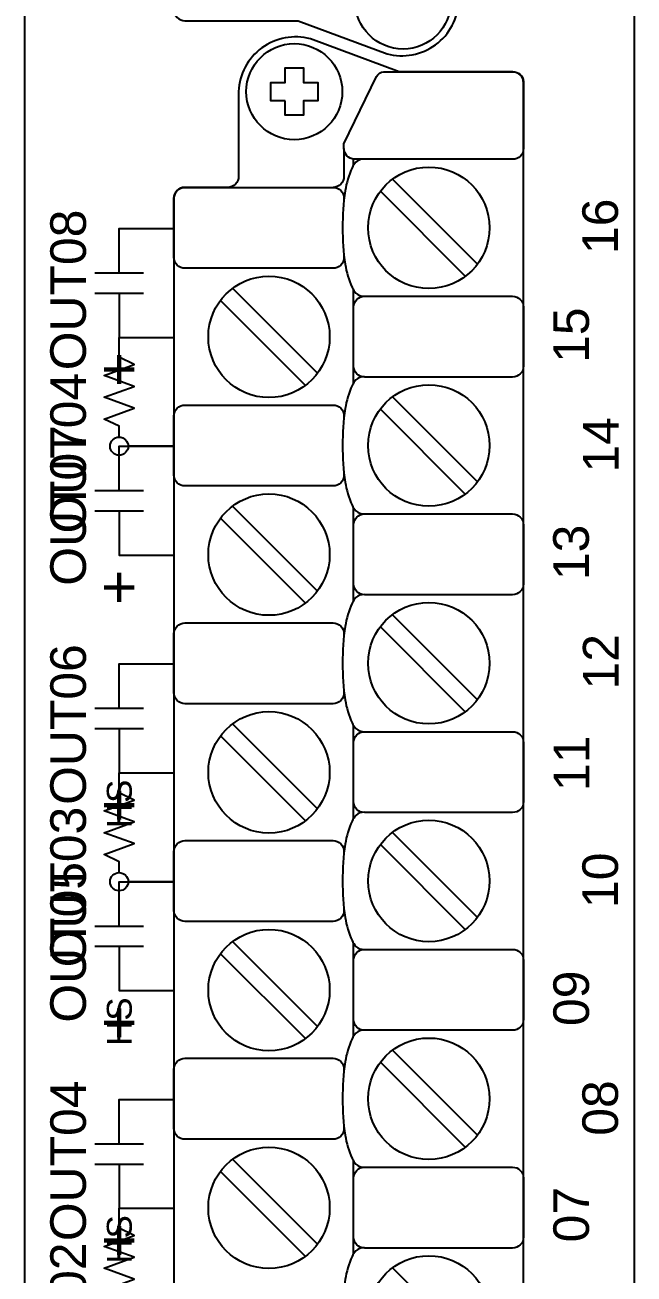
# Model space of a CAD drawing. Extents: x 1 to 47.7, y 0.3 to 34.2.
# Drawn here: x 35.914 to 37.594, y 5.817 to 9.259 of the extents above; entities that cross this region are included whole.
import ezdxf

# ---------------------------------------------------------------- set-up
doc = ezdxf.new("R2010")
doc.units = 0
doc.header["$MEASUREMENT"] = 0
for name, color, linetype in [('5_1__0__EMPTY', 7, 'CONTINUOUS'), ('5_2__2___8__OPTOISO_IND_LS', 7, 'CONTINUOUS'), ('5_3__7___8__OPTOISO_IND_LS', 7, 'CONTINUOUS'), ('5_4__4___24__OPTOISO_LS_IN', 7, 'CONTINUOUS'), ('5_5__D___24__OPTOISO_LS_IN', 7, 'CONTINUOUS'), ('5_6__8___8__OPTOISO_IND_LS', 7, 'CONTINUOUS'), ('6_0______DWG_', 7, 'CONTINUOUS')]:
    doc.layers.add(name, color=color, linetype=linetype)
doc.styles.add('ARIAL', font='arial.ttf')

msp = doc.modelspace()

# ---------------------------------------------------------------- linework, layer by layer
at = {"layer": '5_1__0__EMPTY'}
for points in [[(36.3247, 14.2815), (36.3247, 9.3004, 0.414215), (36.3547, 9.2704), (36.6675, 9.2705), (36.9123, 9.1796, 0.47859), (37.1108, 9.3246), (37.1108, 9.558, -0.414214), (37.1408, 9.588), (37.2588, 9.588, 0.414213), (37.2888, 9.618), (37.2889, 14.5998, 0.414214), (37.2589, 14.6298), (36.9459, 14.6298), (36.7011, 14.7207, 0.480048), (36.5029, 14.5757), (36.5029, 14.3415, -0.414214), (36.4729, 14.3115), (36.3547, 14.3115, 0.414212), (36.3247, 14.2815), (36.3247, 14.2815)], [(36.3247, 8.7815), (36.3247, 3.8004, 0.414215), (36.3547, 3.7704), (36.6675, 3.7705), (36.9123, 3.6796, 0.47859), (37.1108, 3.8246), (37.1108, 4.058, -0.414214), (37.1408, 4.088), (37.2588, 4.088, 0.414213), (37.2888, 4.118), (37.2889, 9.0998, 0.414214), (37.2589, 9.1298), (36.9459, 9.1298), (36.7011, 9.2207, 0.480048), (36.5029, 9.0757), (36.5029, 8.8415, -0.414214), (36.4729, 8.8115), (36.3547, 8.8115, 0.414212), (36.3247, 8.7815), (36.3247, 8.7815)]]:
    msp.add_lwpolyline(points, format="xyb", dxfattribs=at)
msp.add_lwpolyline([(36.6318, 9.0503), (36.5915, 9.0503), (36.5915, 9.1002), (36.6318, 9.1002), (36.6318, 9.1404), (36.6817, 9.1404), (36.6817, 9.1002), (36.7217, 9.1002), (36.7217, 9.0503), (36.6817, 9.0503), (36.6817, 9.0101), (36.6318, 9.0101)], close=True, dxfattribs=at)
for centre in [(36.9567, 9.325), (36.6566, 9.0752)]:
    msp.add_circle(centre, 0.1324, dxfattribs=at)
at = {"layer": '5_2__2___8__OPTOISO_IND_LS'}
for points in [[(37.2588, 9.588, 0.414213), (37.2888, 9.618), (37.2889, 14.5998, 0.414214), (37.2589, 14.6298), (36.9459, 14.6298), (36.7011, 14.7207, 0.480048), (36.5029, 14.5757), (36.5029, 14.3415, -0.414214), (36.4729, 14.3115), (36.3547, 14.3115, 0.414212), (36.3247, 14.2815), (36.3247, 14.2815), (36.3247, 9.3004, 0.414215), (36.3547, 9.2704), (36.6675, 9.2705), (36.9123, 9.1796, 0.47859), (37.1108, 9.3246), (37.1108, 9.558, -0.414214), (37.1408, 9.588)], [(37.2588, 4.088, 0.414213), (37.2888, 4.118), (37.2889, 9.0998, 0.414214), (37.2589, 9.1298), (36.9459, 9.1298), (36.7011, 9.2207, 0.480048), (36.5029, 9.0757), (36.5029, 8.8415, -0.414214), (36.4729, 8.8115), (36.3547, 8.8115, 0.414212), (36.3247, 8.7815), (36.3247, 8.7815), (36.3247, 3.8004, 0.414215), (36.3547, 3.7704), (36.6675, 3.7705), (36.9123, 3.6796, 0.47859), (37.1108, 3.8246), (37.1108, 4.058, -0.414214), (37.1408, 4.088)], [(36.7935, 8.9188), (36.7936, 8.8415, -0.414214), (36.7636, 8.8115)], [(36.8416, 8.8888, 0.127742), (36.8262, 8.881, 0.081668), (36.816, 8.8654, 0.0591), (36.7967, 8.8017, 0.034646), (36.7896, 8.7002, 0.03436), (36.7967, 8.5995, 0.0591), (36.816, 8.5358, 0.081668), (36.8262, 8.5202, 0.191033), (36.8501, 8.5116)], [(36.7934, 8.6265), (36.7934, 8.6186, -0.414214), (36.7634, 8.5886), (36.3547, 8.5886, -0.414214), (36.3247, 8.6186), (36.3247, 8.7815, -0.414214), (36.3547, 8.8115), (36.7634, 8.8115, -0.414214), (36.7934, 8.7815), (36.7934, 8.7747)], [(36.8201, 8.4816, -0.414214), (36.8501, 8.5116), (37.2588, 8.5116, -0.414214), (37.2888, 8.4816), (37.2888, 8.3188, -0.414214), (37.2588, 8.2888), (36.8501, 8.2888, -0.414214), (36.8201, 8.3188)], [(36.8501, 8.2895, 0.191033), (36.8262, 8.281, 0.081668), (36.816, 8.2654, 0.0591), (36.7967, 8.2017, 0.034646), (36.7896, 8.1002, 0.03436), (36.7967, 7.9995, 0.0591), (36.816, 7.9358, 0.081668), (36.8262, 7.9201, 0.191033), (36.8501, 7.9116)], [(36.7934, 8.0265), (36.7934, 8.0186, -0.414214), (36.7634, 7.9886), (36.3547, 7.9886, -0.414214), (36.3247, 8.0186), (36.3247, 8.1815, -0.414214), (36.3547, 8.2115), (36.7634, 8.2115, -0.414214), (36.7934, 8.1815), (36.7934, 8.1747)], [(36.8201, 7.8816, -0.414214), (36.8501, 7.9116), (37.2588, 7.9116, -0.414214), (37.2888, 7.8816), (37.2888, 7.7188, -0.414214), (37.2588, 7.6888), (36.8501, 7.6888, -0.414214), (36.8201, 7.7188)], [(36.8501, 7.6895, 0.191033), (36.8262, 7.681, 0.081668), (36.816, 7.6654, 0.0591), (36.7967, 7.6017, 0.034646), (36.7896, 7.5002, 0.03436), (36.7967, 7.3995, 0.0591), (36.816, 7.3358, 0.081668), (36.8262, 7.3201, 0.191033), (36.8501, 7.3116)], [(36.7934, 7.4265), (36.7934, 7.4186, -0.414214), (36.7634, 7.3886), (36.3547, 7.3886, -0.414214), (36.3247, 7.4186), (36.3247, 7.5815, -0.414214), (36.3547, 7.6115), (36.7634, 7.6115, -0.414214), (36.7934, 7.5815), (36.7934, 7.5747)], [(36.8201, 7.2816, -0.414214), (36.8501, 7.3116), (37.2588, 7.3116, -0.414214), (37.2888, 7.2816), (37.2888, 7.1188, -0.414214), (37.2588, 7.0888), (36.8501, 7.0888, -0.414214), (36.8201, 7.1188)], [(36.8501, 7.0895, 0.191033), (36.8262, 7.081, 0.081668), (36.816, 7.0654, 0.0591), (36.7967, 7.0017, 0.034646), (36.7896, 6.9002, 0.03436), (36.7967, 6.7995, 0.0591), (36.816, 6.7358, 0.081668), (36.8262, 6.7201, 0.191033), (36.8501, 6.7116)], [(36.7934, 6.8265), (36.7934, 6.8186, -0.414214), (36.7634, 6.7886), (36.3547, 6.7886, -0.414214), (36.3247, 6.8186), (36.3247, 6.9815, -0.414214), (36.3547, 7.0115), (36.7634, 7.0115, -0.414214), (36.7934, 6.9815), (36.7934, 6.9747)], [(36.8201, 6.6816, -0.414214), (36.8501, 6.7116), (37.2588, 6.7116, -0.414214), (37.2888, 6.6816), (37.2888, 6.5188, -0.414214), (37.2588, 6.4888), (36.8501, 6.4888, -0.414214), (36.8201, 6.5188)], [(36.8501, 6.4895, 0.191033), (36.8262, 6.481, 0.081668), (36.816, 6.4654, 0.0591), (36.7967, 6.4017, 0.034646), (36.7896, 6.3002, 0.03436), (36.7967, 6.1995, 0.0591), (36.816, 6.1358, 0.081668), (36.8262, 6.1201, 0.191033), (36.8501, 6.1116)], [(36.7934, 6.2265), (36.7934, 6.2186, -0.414214), (36.7634, 6.1886), (36.3547, 6.1886, -0.414214), (36.3247, 6.2186), (36.3247, 6.3815, -0.414214), (36.3547, 6.4115), (36.7634, 6.4115, -0.414214), (36.7934, 6.3815), (36.7934, 6.3746)], [(36.8201, 6.0816, -0.414214), (36.8501, 6.1116), (37.2588, 6.1116, -0.414214), (37.2888, 6.0816), (37.2888, 5.9188, -0.414214), (37.2588, 5.8888), (36.8501, 5.8888, -0.414214), (36.8201, 5.9188)], [(36.8501, 5.8895, 0.191033), (36.8262, 5.881, 0.081668), (36.816, 5.8654, 0.0591), (36.7967, 5.8017, 0.034646), (36.7896, 5.7002, 0.03436), (36.7967, 5.5995, 0.0591), (36.816, 5.5358, 0.081668), (36.8262, 5.5201, 0.191033), (36.8501, 5.5116)]]:
    msp.add_lwpolyline(points, format="xyb", dxfattribs=at)
msp.add_lwpolyline([(36.6318, 9.0503), (36.5915, 9.0503), (36.5915, 9.1002), (36.6318, 9.1002), (36.6318, 9.1404), (36.6817, 9.1404), (36.6817, 9.1002), (36.7217, 9.1002), (36.7217, 9.0503), (36.6817, 9.0503), (36.6817, 9.0101), (36.6318, 9.0101)], close=True, dxfattribs=at)
msp.add_lwpolyline([(37.2888, 9.1032), (37.2889, 8.9188, -0.414214), (37.2589, 8.8888), (36.8218, 8.8888, -0.390527), (36.7935, 8.9188), (36.7935, 8.9311), (36.8832, 9.117, -0.241514), (36.9032, 9.1298), (37.2589, 9.1298, -0.422157)], format="xyb", close=True, dxfattribs=at)
for points in [[(36.8194, 8.8891), (36.8194, 8.872)], [(36.9275, 8.834), (37.1616, 8.5998)], [(36.894, 8.8006), (37.1282, 8.5664)], [(36.1735, 8.576), (36.1735, 8.6982), (36.3247, 8.6982)], [(36.106, 8.576), (36.241, 8.576)], [(36.106, 8.5203), (36.241, 8.5203)], [(36.1735, 8.5203), (36.1735, 8.3982), (36.3247, 8.3982)], [(36.4865, 8.5333), (36.7206, 8.2992)], [(36.8201, 8.273), (36.8201, 8.5282)], [(36.4531, 8.4999), (36.6872, 8.2657)], [(36.9275, 8.234), (37.1616, 7.9998)], [(36.894, 8.2005), (37.1282, 7.9664)], [(36.1735, 7.976), (36.1735, 8.0982), (36.3247, 8.0982)], [(36.106, 7.976), (36.241, 7.976)], [(36.106, 7.9203), (36.241, 7.9203)], [(36.1735, 7.9203), (36.1735, 7.7982), (36.3247, 7.7982)], [(36.4865, 7.9333), (36.7206, 7.6992)], [(36.8201, 7.673), (36.8201, 7.9281)], [(36.4531, 7.8999), (36.6872, 7.6657)], [(36.9275, 7.634), (37.1616, 7.3998)], [(36.894, 7.6005), (37.1282, 7.3664)], [(36.1735, 7.376), (36.1735, 7.4982), (36.3247, 7.4982)], [(36.106, 7.376), (36.241, 7.376)], [(36.4865, 7.3333), (36.7206, 7.0991)], [(36.106, 7.3203), (36.241, 7.3203)], [(36.1735, 7.3203), (36.1735, 7.1982), (36.3247, 7.1982)], [(36.4531, 7.2999), (36.6872, 7.0657)], [(36.8201, 7.073), (36.8201, 7.3281)], [(36.9275, 7.034), (37.1616, 6.7998)], [(36.894, 7.0005), (37.1282, 6.7664)], [(36.1735, 6.776), (36.1735, 6.8982), (36.3247, 6.8982)], [(36.106, 6.776), (36.241, 6.776)], [(36.106, 6.7203), (36.241, 6.7203)], [(36.1735, 6.7203), (36.1735, 6.5982), (36.3247, 6.5982)], [(36.4865, 6.7333), (36.7206, 6.4991)], [(36.8201, 6.473), (36.8201, 6.7281)], [(36.4531, 6.6999), (36.6872, 6.4657)], [(36.9275, 6.434), (37.1616, 6.1998)], [(36.894, 6.4005), (37.1282, 6.1664)], [(36.1735, 6.176), (36.1735, 6.2982), (36.3247, 6.2982)], [(36.106, 6.176), (36.241, 6.176)], [(36.4865, 6.1333), (36.7206, 5.8991)], [(36.8201, 5.873), (36.8201, 6.1281)], [(36.106, 6.1203), (36.241, 6.1203)], [(36.1735, 6.1203), (36.1735, 5.9982), (36.3247, 5.9982)], [(36.4531, 6.0999), (36.6872, 5.8657)], [(36.9275, 5.834), (37.1616, 5.5998)]]:
    msp.add_lwpolyline(points, dxfattribs=at)
for centre, radius in [((36.9567, 9.325), 0.1324), ((36.6566, 9.0752), 0.1324), ((37.0278, 8.7002), 0.1673), ((36.5868, 8.3995), 0.1673), ((37.0278, 8.1002), 0.1673), ((36.5868, 7.7995), 0.1673), ((37.0278, 7.5002), 0.1673), ((36.5868, 7.1995), 0.1673), ((37.0278, 6.9002), 0.1673), ((36.5868, 6.5995), 0.1673), ((37.0278, 6.3002), 0.1673), ((36.5868, 5.9995), 0.1673), ((37.0278, 5.7002), 0.1673)]:
    msp.add_circle(centre, radius, dxfattribs=at)
at = {"layer": '5_3__7___8__OPTOISO_IND_LS'}
for points in [[(37.2588, 9.588, 0.414213), (37.2888, 9.618), (37.2889, 14.5998, 0.414214), (37.2589, 14.6298), (36.9459, 14.6298), (36.7011, 14.7207, 0.480048), (36.5029, 14.5757), (36.5029, 14.3415, -0.414214), (36.4729, 14.3115), (36.3547, 14.3115, 0.414212), (36.3247, 14.2815), (36.3247, 14.2815), (36.3247, 9.3004, 0.414215), (36.3547, 9.2704), (36.6675, 9.2705), (36.9123, 9.1796, 0.47859), (37.1108, 9.3246), (37.1108, 9.558, -0.414214), (37.1408, 9.588)], [(37.2588, 4.088, 0.414213), (37.2888, 4.118), (37.2889, 9.0998, 0.414214), (37.2589, 9.1298), (36.9459, 9.1298), (36.7011, 9.2207, 0.480048), (36.5029, 9.0757), (36.5029, 8.8415, -0.414214), (36.4729, 8.8115), (36.3547, 8.8115, 0.414212), (36.3247, 8.7815), (36.3247, 8.7815), (36.3247, 3.8004, 0.414215), (36.3547, 3.7704), (36.6675, 3.7705), (36.9123, 3.6796, 0.47859), (37.1108, 3.8246), (37.1108, 4.058, -0.414214), (37.1408, 4.088)], [(36.7935, 8.9188), (36.7936, 8.8415, -0.414214), (36.7636, 8.8115)], [(36.8416, 8.8888, 0.127742), (36.8262, 8.881, 0.081668), (36.816, 8.8654, 0.0591), (36.7967, 8.8017, 0.034646), (36.7896, 8.7002, 0.03436), (36.7967, 8.5995, 0.0591), (36.816, 8.5358, 0.081668), (36.8262, 8.5202, 0.191033), (36.8501, 8.5116)], [(36.7934, 8.6265), (36.7934, 8.6186, -0.414214), (36.7634, 8.5886), (36.3547, 8.5886, -0.414214), (36.3247, 8.6186), (36.3247, 8.7815, -0.414214), (36.3547, 8.8115), (36.7634, 8.8115, -0.414214), (36.7934, 8.7815), (36.7934, 8.7747)], [(36.8201, 8.4816, -0.414214), (36.8501, 8.5116), (37.2588, 8.5116, -0.414214), (37.2888, 8.4816), (37.2888, 8.3188, -0.414214), (37.2588, 8.2888), (36.8501, 8.2888, -0.414214), (36.8201, 8.3188)], [(36.8501, 8.2895, 0.191033), (36.8262, 8.281, 0.081668), (36.816, 8.2654, 0.0591), (36.7967, 8.2017, 0.034646), (36.7896, 8.1002, 0.03436), (36.7967, 7.9995, 0.0591), (36.816, 7.9358, 0.081668), (36.8262, 7.9201, 0.191033), (36.8501, 7.9116)], [(36.7934, 8.0265), (36.7934, 8.0186, -0.414214), (36.7634, 7.9886), (36.3547, 7.9886, -0.414214), (36.3247, 8.0186), (36.3247, 8.1815, -0.414214), (36.3547, 8.2115), (36.7634, 8.2115, -0.414214), (36.7934, 8.1815), (36.7934, 8.1747)], [(36.8201, 7.8816, -0.414214), (36.8501, 7.9116), (37.2588, 7.9116, -0.414214), (37.2888, 7.8816), (37.2888, 7.7188, -0.414214), (37.2588, 7.6888), (36.8501, 7.6888, -0.414214), (36.8201, 7.7188)], [(36.8501, 7.6895, 0.191033), (36.8262, 7.681, 0.081668), (36.816, 7.6654, 0.0591), (36.7967, 7.6017, 0.034646), (36.7896, 7.5002, 0.03436), (36.7967, 7.3995, 0.0591), (36.816, 7.3358, 0.081668), (36.8262, 7.3201, 0.191033), (36.8501, 7.3116)], [(36.7934, 7.4265), (36.7934, 7.4186, -0.414214), (36.7634, 7.3886), (36.3547, 7.3886, -0.414214), (36.3247, 7.4186), (36.3247, 7.5815, -0.414214), (36.3547, 7.6115), (36.7634, 7.6115, -0.414214), (36.7934, 7.5815), (36.7934, 7.5747)], [(36.8201, 7.2816, -0.414214), (36.8501, 7.3116), (37.2588, 7.3116, -0.414214), (37.2888, 7.2816), (37.2888, 7.1188, -0.414214), (37.2588, 7.0888), (36.8501, 7.0888, -0.414214), (36.8201, 7.1188)], [(36.8501, 7.0895, 0.191033), (36.8262, 7.081, 0.081668), (36.816, 7.0654, 0.0591), (36.7967, 7.0017, 0.034646), (36.7896, 6.9002, 0.03436), (36.7967, 6.7995, 0.0591), (36.816, 6.7358, 0.081668), (36.8262, 6.7201, 0.191033), (36.8501, 6.7116)], [(36.7934, 6.8265), (36.7934, 6.8186, -0.414214), (36.7634, 6.7886), (36.3547, 6.7886, -0.414214), (36.3247, 6.8186), (36.3247, 6.9815, -0.414214), (36.3547, 7.0115), (36.7634, 7.0115, -0.414214), (36.7934, 6.9815), (36.7934, 6.9747)], [(36.8201, 6.6816, -0.414214), (36.8501, 6.7116), (37.2588, 6.7116, -0.414214), (37.2888, 6.6816), (37.2888, 6.5188, -0.414214), (37.2588, 6.4888), (36.8501, 6.4888, -0.414214), (36.8201, 6.5188)], [(36.8501, 6.4895, 0.191033), (36.8262, 6.481, 0.081668), (36.816, 6.4654, 0.0591), (36.7967, 6.4017, 0.034646), (36.7896, 6.3002, 0.03436), (36.7967, 6.1995, 0.0591), (36.816, 6.1358, 0.081668), (36.8262, 6.1201, 0.191033), (36.8501, 6.1116)], [(36.7934, 6.2265), (36.7934, 6.2186, -0.414214), (36.7634, 6.1886), (36.3547, 6.1886, -0.414214), (36.3247, 6.2186), (36.3247, 6.3815, -0.414214), (36.3547, 6.4115), (36.7634, 6.4115, -0.414214), (36.7934, 6.3815), (36.7934, 6.3746)], [(36.8201, 6.0816, -0.414214), (36.8501, 6.1116), (37.2588, 6.1116, -0.414214), (37.2888, 6.0816), (37.2888, 5.9188, -0.414214), (37.2588, 5.8888), (36.8501, 5.8888, -0.414214), (36.8201, 5.9188)], [(36.8501, 5.8895, 0.191033), (36.8262, 5.881, 0.081668), (36.816, 5.8654, 0.0591), (36.7967, 5.8017, 0.034646), (36.7896, 5.7002, 0.03436), (36.7967, 5.5995, 0.0591), (36.816, 5.5358, 0.081668), (36.8262, 5.5201, 0.191033), (36.8501, 5.5116)]]:
    msp.add_lwpolyline(points, format="xyb", dxfattribs=at)
msp.add_lwpolyline([(36.6318, 9.0503), (36.5915, 9.0503), (36.5915, 9.1002), (36.6318, 9.1002), (36.6318, 9.1404), (36.6817, 9.1404), (36.6817, 9.1002), (36.7217, 9.1002), (36.7217, 9.0503), (36.6817, 9.0503), (36.6817, 9.0101), (36.6318, 9.0101)], close=True, dxfattribs=at)
msp.add_lwpolyline([(37.2888, 9.1032), (37.2889, 8.9188, -0.414214), (37.2589, 8.8888), (36.8218, 8.8888, -0.390527), (36.7935, 8.9188), (36.7935, 8.9311), (36.8832, 9.117, -0.241514), (36.9032, 9.1298), (37.2589, 9.1298, -0.422157)], format="xyb", close=True, dxfattribs=at)
for points in [[(36.8194, 8.8891), (36.8194, 8.872)], [(36.9275, 8.834), (37.1616, 8.5998)], [(36.894, 8.8006), (37.1282, 8.5664)], [(36.1735, 8.576), (36.1735, 8.6982), (36.3247, 8.6982)], [(36.106, 8.576), (36.241, 8.576)], [(36.106, 8.5203), (36.241, 8.5203)], [(36.1735, 8.5203), (36.1735, 8.3982), (36.3247, 8.3982)], [(36.4865, 8.5333), (36.7206, 8.2992)], [(36.8201, 8.273), (36.8201, 8.5282)], [(36.4531, 8.4999), (36.6872, 8.2657)], [(36.9275, 8.234), (37.1616, 7.9998)], [(36.894, 8.2005), (37.1282, 7.9664)], [(36.1735, 7.976), (36.1735, 8.0982), (36.3247, 8.0982)], [(36.106, 7.976), (36.241, 7.976)], [(36.106, 7.9203), (36.241, 7.9203)], [(36.1735, 7.9203), (36.1735, 7.7982), (36.3247, 7.7982)], [(36.4865, 7.9333), (36.7206, 7.6992)], [(36.8201, 7.673), (36.8201, 7.9281)], [(36.4531, 7.8999), (36.6872, 7.6657)], [(36.9275, 7.634), (37.1616, 7.3998)], [(36.894, 7.6005), (37.1282, 7.3664)], [(36.1735, 7.376), (36.1735, 7.4982), (36.3247, 7.4982)], [(36.106, 7.376), (36.241, 7.376)], [(36.4865, 7.3333), (36.7206, 7.0991)], [(36.106, 7.3203), (36.241, 7.3203)], [(36.1735, 7.3203), (36.1735, 7.1982), (36.3247, 7.1982)], [(36.4531, 7.2999), (36.6872, 7.0657)], [(36.8201, 7.073), (36.8201, 7.3281)], [(36.9275, 7.034), (37.1616, 6.7998)], [(36.894, 7.0005), (37.1282, 6.7664)], [(36.1735, 6.776), (36.1735, 6.8982), (36.3247, 6.8982)], [(36.106, 6.776), (36.241, 6.776)], [(36.106, 6.7203), (36.241, 6.7203)], [(36.1735, 6.7203), (36.1735, 6.5982), (36.3247, 6.5982)], [(36.4865, 6.7333), (36.7206, 6.4991)], [(36.8201, 6.473), (36.8201, 6.7281)], [(36.4531, 6.6999), (36.6872, 6.4657)], [(36.9275, 6.434), (37.1616, 6.1998)], [(36.894, 6.4005), (37.1282, 6.1664)], [(36.1735, 6.176), (36.1735, 6.2982), (36.3247, 6.2982)], [(36.106, 6.176), (36.241, 6.176)], [(36.4865, 6.1333), (36.7206, 5.8991)], [(36.8201, 5.873), (36.8201, 6.1281)], [(36.106, 6.1203), (36.241, 6.1203)], [(36.1735, 6.1203), (36.1735, 5.9982), (36.3247, 5.9982)], [(36.4531, 6.0999), (36.6872, 5.8657)], [(36.9275, 5.834), (37.1616, 5.5998)]]:
    msp.add_lwpolyline(points, dxfattribs=at)
for centre, radius in [((36.9567, 9.325), 0.1324), ((36.6566, 9.0752), 0.1324), ((37.0278, 8.7002), 0.1673), ((36.5868, 8.3995), 0.1673), ((37.0278, 8.1002), 0.1673), ((36.5868, 7.7995), 0.1673), ((37.0278, 7.5002), 0.1673), ((36.5868, 7.1995), 0.1673), ((37.0278, 6.9002), 0.1673), ((36.5868, 6.5995), 0.1673), ((37.0278, 6.3002), 0.1673), ((36.5868, 5.9995), 0.1673), ((37.0278, 5.7002), 0.1673)]:
    msp.add_circle(centre, radius, dxfattribs=at)
at = {"layer": '5_4__4___24__OPTOISO_LS_IN'}
for points in [[(37.2588, 9.588, 0.414213), (37.2888, 9.618), (37.2889, 14.5998, 0.414214), (37.2589, 14.6298), (36.9459, 14.6298), (36.7011, 14.7207, 0.480048), (36.5029, 14.5757), (36.5029, 14.3415, -0.414214), (36.4729, 14.3115), (36.3547, 14.3115, 0.414212), (36.3247, 14.2815), (36.3247, 14.2815), (36.3247, 9.3004, 0.414215), (36.3547, 9.2704), (36.6675, 9.2705), (36.9123, 9.1796, 0.47859), (37.1108, 9.3246), (37.1108, 9.558, -0.414214), (37.1408, 9.588)], [(37.2588, 4.088, 0.414213), (37.2888, 4.118), (37.2889, 9.0998, 0.414214), (37.2589, 9.1298), (36.9459, 9.1298), (36.7011, 9.2207, 0.480048), (36.5029, 9.0757), (36.5029, 8.8415, -0.414214), (36.4729, 8.8115), (36.3547, 8.8115, 0.414212), (36.3247, 8.7815), (36.3247, 8.7815), (36.3247, 3.8004, 0.414215), (36.3547, 3.7704), (36.6675, 3.7705), (36.9123, 3.6796, 0.47859), (37.1108, 3.8246), (37.1108, 4.058, -0.414214), (37.1408, 4.088)], [(36.7935, 8.9188), (36.7936, 8.8415, -0.414214), (36.7636, 8.8115)], [(36.8416, 8.8888, 0.127742), (36.8262, 8.881, 0.081668), (36.816, 8.8654, 0.0591), (36.7967, 8.8017, 0.034646), (36.7896, 8.7002, 0.03436), (36.7967, 8.5995, 0.0591), (36.816, 8.5358, 0.081668), (36.8262, 8.5202, 0.191033), (36.8501, 8.5116)], [(36.7934, 8.6265), (36.7934, 8.6186, -0.414214), (36.7634, 8.5886), (36.3547, 8.5886, -0.414214), (36.3247, 8.6186), (36.3247, 8.7815, -0.414214), (36.3547, 8.8115), (36.7634, 8.8115, -0.414214), (36.7934, 8.7815), (36.7934, 8.7747)], [(36.8201, 8.4816, -0.414214), (36.8501, 8.5116), (37.2588, 8.5116, -0.414214), (37.2888, 8.4816), (37.2888, 8.3188, -0.414214), (37.2588, 8.2888), (36.8501, 8.2888, -0.414214), (36.8201, 8.3188)], [(36.8501, 8.2895, 0.191033), (36.8262, 8.281, 0.081668), (36.816, 8.2654, 0.0591), (36.7967, 8.2017, 0.034646), (36.7896, 8.1002, 0.03436), (36.7967, 7.9995, 0.0591), (36.816, 7.9358, 0.081668), (36.8262, 7.9201, 0.191033), (36.8501, 7.9116)], [(36.7934, 8.0265), (36.7934, 8.0186, -0.414214), (36.7634, 7.9886), (36.3547, 7.9886, -0.414214), (36.3247, 8.0186), (36.3247, 8.1815, -0.414214), (36.3547, 8.2115), (36.7634, 8.2115, -0.414214), (36.7934, 8.1815), (36.7934, 8.1747)], [(36.8201, 7.8816, -0.414214), (36.8501, 7.9116), (37.2588, 7.9116, -0.414214), (37.2888, 7.8816), (37.2888, 7.7188, -0.414214), (37.2588, 7.6888), (36.8501, 7.6888, -0.414214), (36.8201, 7.7188)], [(36.8501, 7.6895, 0.191033), (36.8262, 7.681, 0.081668), (36.816, 7.6654, 0.0591), (36.7967, 7.6017, 0.034646), (36.7896, 7.5002, 0.03436), (36.7967, 7.3995, 0.0591), (36.816, 7.3358, 0.081668), (36.8262, 7.3201, 0.191033), (36.8501, 7.3116)], [(36.7934, 7.4265), (36.7934, 7.4186, -0.414214), (36.7634, 7.3886), (36.3547, 7.3886, -0.414214), (36.3247, 7.4186), (36.3247, 7.5815, -0.414214), (36.3547, 7.6115), (36.7634, 7.6115, -0.414214), (36.7934, 7.5815), (36.7934, 7.5747)], [(36.8201, 7.2816, -0.414214), (36.8501, 7.3116), (37.2588, 7.3116, -0.414214), (37.2888, 7.2816), (37.2888, 7.1188, -0.414214), (37.2588, 7.0888), (36.8501, 7.0888, -0.414214), (36.8201, 7.1188)], [(36.8501, 7.0895, 0.191033), (36.8262, 7.081, 0.081668), (36.816, 7.0654, 0.0591), (36.7967, 7.0017, 0.034646), (36.7896, 6.9002, 0.03436), (36.7967, 6.7995, 0.0591), (36.816, 6.7358, 0.081668), (36.8262, 6.7201, 0.191033), (36.8501, 6.7116)], [(36.7934, 6.8265), (36.7934, 6.8186, -0.414214), (36.7634, 6.7886), (36.3547, 6.7886, -0.414214), (36.3247, 6.8186), (36.3247, 6.9815, -0.414214), (36.3547, 7.0115), (36.7634, 7.0115, -0.414214), (36.7934, 6.9815), (36.7934, 6.9747)], [(36.8201, 6.6816, -0.414214), (36.8501, 6.7116), (37.2588, 6.7116, -0.414214), (37.2888, 6.6816), (37.2888, 6.5188, -0.414214), (37.2588, 6.4888), (36.8501, 6.4888, -0.414214), (36.8201, 6.5188)], [(36.8501, 6.4895, 0.191033), (36.8262, 6.481, 0.081668), (36.816, 6.4654, 0.0591), (36.7967, 6.4017, 0.034646), (36.7896, 6.3002, 0.03436), (36.7967, 6.1995, 0.0591), (36.816, 6.1358, 0.081668), (36.8262, 6.1201, 0.191033), (36.8501, 6.1116)], [(36.7934, 6.2265), (36.7934, 6.2186, -0.414214), (36.7634, 6.1886), (36.3547, 6.1886, -0.414214), (36.3247, 6.2186), (36.3247, 6.3815, -0.414214), (36.3547, 6.4115), (36.7634, 6.4115, -0.414214), (36.7934, 6.3815), (36.7934, 6.3746)], [(36.8201, 6.0816, -0.414214), (36.8501, 6.1116), (37.2588, 6.1116, -0.414214), (37.2888, 6.0816), (37.2888, 5.9188, -0.414214), (37.2588, 5.8888), (36.8501, 5.8888, -0.414214), (36.8201, 5.9188)], [(36.8501, 5.8895, 0.191033), (36.8262, 5.881, 0.081668), (36.816, 5.8654, 0.0591), (36.7967, 5.8017, 0.034646), (36.7896, 5.7002, 0.03436), (36.7967, 5.5995, 0.0591), (36.816, 5.5358, 0.081668), (36.8262, 5.5201, 0.191033), (36.8501, 5.5116)]]:
    msp.add_lwpolyline(points, format="xyb", dxfattribs=at)
msp.add_lwpolyline([(36.6318, 9.0503), (36.5915, 9.0503), (36.5915, 9.1002), (36.6318, 9.1002), (36.6318, 9.1404), (36.6817, 9.1404), (36.6817, 9.1002), (36.7217, 9.1002), (36.7217, 9.0503), (36.6817, 9.0503), (36.6817, 9.0101), (36.6318, 9.0101)], close=True, dxfattribs=at)
msp.add_lwpolyline([(37.2888, 9.1032), (37.2889, 8.9188, -0.414214), (37.2589, 8.8888), (36.8218, 8.8888, -0.390527), (36.7935, 8.9188), (36.7935, 8.9311), (36.8832, 9.117, -0.241514), (36.9032, 9.1298), (37.2589, 9.1298, -0.422157)], format="xyb", close=True, dxfattribs=at)
for points in [[(36.8194, 8.8891), (36.8194, 8.872)], [(36.9275, 8.834), (37.1616, 8.5998)], [(36.894, 8.8006), (37.1282, 8.5664)], [(36.1735, 8.576), (36.1735, 8.6982), (36.3247, 8.6982)], [(36.106, 8.576), (36.241, 8.576)], [(36.106, 8.5203), (36.241, 8.5203)], [(36.1735, 8.5203), (36.1735, 8.3982), (36.3247, 8.3982)], [(36.4865, 8.5333), (36.7206, 8.2992)], [(36.8201, 8.273), (36.8201, 8.5282)], [(36.4531, 8.4999), (36.6872, 8.2657)], [(36.9275, 8.234), (37.1616, 7.9998)], [(36.894, 8.2005), (37.1282, 7.9664)], [(36.1735, 7.976), (36.1735, 8.0982), (36.3247, 8.0982)], [(36.106, 7.976), (36.241, 7.976)], [(36.106, 7.9203), (36.241, 7.9203)], [(36.1735, 7.9203), (36.1735, 7.7982), (36.3247, 7.7982)], [(36.4865, 7.9333), (36.7206, 7.6992)], [(36.8201, 7.673), (36.8201, 7.9281)], [(36.4531, 7.8999), (36.6872, 7.6657)], [(36.9275, 7.634), (37.1616, 7.3998)], [(36.894, 7.6005), (37.1282, 7.3664)], [(36.1735, 7.376), (36.1735, 7.4982), (36.3247, 7.4982)], [(36.106, 7.376), (36.241, 7.376)], [(36.4865, 7.3333), (36.7206, 7.0991)], [(36.106, 7.3203), (36.241, 7.3203)], [(36.1735, 7.3203), (36.1735, 7.1982), (36.3247, 7.1982)], [(36.4531, 7.2999), (36.6872, 7.0657)], [(36.8201, 7.073), (36.8201, 7.3281)], [(36.9275, 7.034), (37.1616, 6.7998)], [(36.894, 7.0005), (37.1282, 6.7664)], [(36.1735, 6.776), (36.1735, 6.8982), (36.3247, 6.8982)], [(36.106, 6.776), (36.241, 6.776)], [(36.106, 6.7203), (36.241, 6.7203)], [(36.1735, 6.7203), (36.1735, 6.5982), (36.3247, 6.5982)], [(36.4865, 6.7333), (36.7206, 6.4991)], [(36.8201, 6.473), (36.8201, 6.7281)], [(36.4531, 6.6999), (36.6872, 6.4657)], [(36.9275, 6.434), (37.1616, 6.1998)], [(36.894, 6.4005), (37.1282, 6.1664)], [(36.1735, 6.176), (36.1735, 6.2982), (36.3247, 6.2982)], [(36.106, 6.176), (36.241, 6.176)], [(36.4865, 6.1333), (36.7206, 5.8991)], [(36.8201, 5.873), (36.8201, 6.1281)], [(36.106, 6.1203), (36.241, 6.1203)], [(36.1735, 6.1203), (36.1735, 5.9982), (36.3247, 5.9982)], [(36.4531, 6.0999), (36.6872, 5.8657)], [(36.9275, 5.834), (37.1616, 5.5998)]]:
    msp.add_lwpolyline(points, dxfattribs=at)
for centre, radius in [((36.9567, 9.325), 0.1324), ((36.6566, 9.0752), 0.1324), ((37.0278, 8.7002), 0.1673), ((36.5868, 8.3995), 0.1673), ((37.0278, 8.1002), 0.1673), ((36.5868, 7.7995), 0.1673), ((37.0278, 7.5002), 0.1673), ((36.5868, 7.1995), 0.1673), ((37.0278, 6.9002), 0.1673), ((36.5868, 6.5995), 0.1673), ((37.0278, 6.3002), 0.1673), ((36.5868, 5.9995), 0.1673), ((37.0278, 5.7002), 0.1673)]:
    msp.add_circle(centre, radius, dxfattribs=at)
at = {"layer": '5_5__D___24__OPTOISO_LS_IN'}
for points in [[(37.2588, 9.588, 0.414213), (37.2888, 9.618), (37.2889, 14.5998, 0.414214), (37.2589, 14.6298), (36.9459, 14.6298), (36.7011, 14.7207, 0.480048), (36.5029, 14.5757), (36.5029, 14.3415, -0.414214), (36.4729, 14.3115), (36.3547, 14.3115, 0.414212), (36.3247, 14.2815), (36.3247, 14.2815), (36.3247, 9.3004, 0.414215), (36.3547, 9.2704), (36.6675, 9.2705), (36.9123, 9.1796, 0.47859), (37.1108, 9.3246), (37.1108, 9.558, -0.414214), (37.1408, 9.588)], [(37.2588, 4.088, 0.414213), (37.2888, 4.118), (37.2889, 9.0998, 0.414214), (37.2589, 9.1298), (36.9459, 9.1298), (36.7011, 9.2207, 0.480048), (36.5029, 9.0757), (36.5029, 8.8415, -0.414214), (36.4729, 8.8115), (36.3547, 8.8115, 0.414212), (36.3247, 8.7815), (36.3247, 8.7815), (36.3247, 3.8004, 0.414215), (36.3547, 3.7704), (36.6675, 3.7705), (36.9123, 3.6796, 0.47859), (37.1108, 3.8246), (37.1108, 4.058, -0.414214), (37.1408, 4.088)], [(36.7935, 8.9188), (36.7936, 8.8415, -0.414214), (36.7636, 8.8115)], [(36.8416, 8.8888, 0.127742), (36.8262, 8.881, 0.081668), (36.816, 8.8654, 0.0591), (36.7967, 8.8017, 0.034646), (36.7896, 8.7002, 0.03436), (36.7967, 8.5995, 0.0591), (36.816, 8.5358, 0.081668), (36.8262, 8.5202, 0.191033), (36.8501, 8.5116)], [(36.7934, 8.6265), (36.7934, 8.6186, -0.414214), (36.7634, 8.5886), (36.3547, 8.5886, -0.414214), (36.3247, 8.6186), (36.3247, 8.7815, -0.414214), (36.3547, 8.8115), (36.7634, 8.8115, -0.414214), (36.7934, 8.7815), (36.7934, 8.7747)], [(36.8201, 8.4816, -0.414214), (36.8501, 8.5116), (37.2588, 8.5116, -0.414214), (37.2888, 8.4816), (37.2888, 8.3188, -0.414214), (37.2588, 8.2888), (36.8501, 8.2888, -0.414214), (36.8201, 8.3188)], [(36.8501, 8.2895, 0.191033), (36.8262, 8.281, 0.081668), (36.816, 8.2654, 0.0591), (36.7967, 8.2017, 0.034646), (36.7896, 8.1002, 0.03436), (36.7967, 7.9995, 0.0591), (36.816, 7.9358, 0.081668), (36.8262, 7.9201, 0.191033), (36.8501, 7.9116)], [(36.7934, 8.0265), (36.7934, 8.0186, -0.414214), (36.7634, 7.9886), (36.3547, 7.9886, -0.414214), (36.3247, 8.0186), (36.3247, 8.1815, -0.414214), (36.3547, 8.2115), (36.7634, 8.2115, -0.414214), (36.7934, 8.1815), (36.7934, 8.1747)], [(36.8201, 7.8816, -0.414214), (36.8501, 7.9116), (37.2588, 7.9116, -0.414214), (37.2888, 7.8816), (37.2888, 7.7188, -0.414214), (37.2588, 7.6888), (36.8501, 7.6888, -0.414214), (36.8201, 7.7188)], [(36.8501, 7.6895, 0.191033), (36.8262, 7.681, 0.081668), (36.816, 7.6654, 0.0591), (36.7967, 7.6017, 0.034646), (36.7896, 7.5002, 0.03436), (36.7967, 7.3995, 0.0591), (36.816, 7.3358, 0.081668), (36.8262, 7.3201, 0.191033), (36.8501, 7.3116)], [(36.7934, 7.4265), (36.7934, 7.4186, -0.414214), (36.7634, 7.3886), (36.3547, 7.3886, -0.414214), (36.3247, 7.4186), (36.3247, 7.5815, -0.414214), (36.3547, 7.6115), (36.7634, 7.6115, -0.414214), (36.7934, 7.5815), (36.7934, 7.5747)], [(36.8201, 7.2816, -0.414214), (36.8501, 7.3116), (37.2588, 7.3116, -0.414214), (37.2888, 7.2816), (37.2888, 7.1188, -0.414214), (37.2588, 7.0888), (36.8501, 7.0888, -0.414214), (36.8201, 7.1188)], [(36.8501, 7.0895, 0.191033), (36.8262, 7.081, 0.081668), (36.816, 7.0654, 0.0591), (36.7967, 7.0017, 0.034646), (36.7896, 6.9002, 0.03436), (36.7967, 6.7995, 0.0591), (36.816, 6.7358, 0.081668), (36.8262, 6.7201, 0.191033), (36.8501, 6.7116)], [(36.7934, 6.8265), (36.7934, 6.8186, -0.414214), (36.7634, 6.7886), (36.3547, 6.7886, -0.414214), (36.3247, 6.8186), (36.3247, 6.9815, -0.414214), (36.3547, 7.0115), (36.7634, 7.0115, -0.414214), (36.7934, 6.9815), (36.7934, 6.9747)], [(36.8201, 6.6816, -0.414214), (36.8501, 6.7116), (37.2588, 6.7116, -0.414214), (37.2888, 6.6816), (37.2888, 6.5188, -0.414214), (37.2588, 6.4888), (36.8501, 6.4888, -0.414214), (36.8201, 6.5188)], [(36.8501, 6.4895, 0.191033), (36.8262, 6.481, 0.081668), (36.816, 6.4654, 0.0591), (36.7967, 6.4017, 0.034646), (36.7896, 6.3002, 0.03436), (36.7967, 6.1995, 0.0591), (36.816, 6.1358, 0.081668), (36.8262, 6.1201, 0.191033), (36.8501, 6.1116)], [(36.7934, 6.2265), (36.7934, 6.2186, -0.414214), (36.7634, 6.1886), (36.3547, 6.1886, -0.414214), (36.3247, 6.2186), (36.3247, 6.3815, -0.414214), (36.3547, 6.4115), (36.7634, 6.4115, -0.414214), (36.7934, 6.3815), (36.7934, 6.3746)], [(36.8201, 6.0816, -0.414214), (36.8501, 6.1116), (37.2588, 6.1116, -0.414214), (37.2888, 6.0816), (37.2888, 5.9188, -0.414214), (37.2588, 5.8888), (36.8501, 5.8888, -0.414214), (36.8201, 5.9188)], [(36.8501, 5.8895, 0.191033), (36.8262, 5.881, 0.081668), (36.816, 5.8654, 0.0591), (36.7967, 5.8017, 0.034646), (36.7896, 5.7002, 0.03436), (36.7967, 5.5995, 0.0591), (36.816, 5.5358, 0.081668), (36.8262, 5.5201, 0.191033), (36.8501, 5.5116)]]:
    msp.add_lwpolyline(points, format="xyb", dxfattribs=at)
msp.add_lwpolyline([(36.6318, 9.0503), (36.5915, 9.0503), (36.5915, 9.1002), (36.6318, 9.1002), (36.6318, 9.1404), (36.6817, 9.1404), (36.6817, 9.1002), (36.7217, 9.1002), (36.7217, 9.0503), (36.6817, 9.0503), (36.6817, 9.0101), (36.6318, 9.0101)], close=True, dxfattribs=at)
msp.add_lwpolyline([(37.2888, 9.1032), (37.2889, 8.9188, -0.414214), (37.2589, 8.8888), (36.8218, 8.8888, -0.390527), (36.7935, 8.9188), (36.7935, 8.9311), (36.8832, 9.117, -0.241514), (36.9032, 9.1298), (37.2589, 9.1298, -0.422157)], format="xyb", close=True, dxfattribs=at)
for points in [[(36.8194, 8.8891), (36.8194, 8.872)], [(36.9275, 8.834), (37.1616, 8.5998)], [(36.894, 8.8006), (37.1282, 8.5664)], [(36.1735, 8.576), (36.1735, 8.6982), (36.3247, 8.6982)], [(36.106, 8.576), (36.241, 8.576)], [(36.106, 8.5203), (36.241, 8.5203)], [(36.1735, 8.5203), (36.1735, 8.3982), (36.3247, 8.3982)], [(36.4865, 8.5333), (36.7206, 8.2992)], [(36.8201, 8.273), (36.8201, 8.5282)], [(36.4531, 8.4999), (36.6872, 8.2657)], [(36.9275, 8.234), (37.1616, 7.9998)], [(36.894, 8.2005), (37.1282, 7.9664)], [(36.1735, 7.976), (36.1735, 8.0982), (36.3247, 8.0982)], [(36.106, 7.976), (36.241, 7.976)], [(36.106, 7.9203), (36.241, 7.9203)], [(36.1735, 7.9203), (36.1735, 7.7982), (36.3247, 7.7982)], [(36.4865, 7.9333), (36.7206, 7.6992)], [(36.8201, 7.673), (36.8201, 7.9281)], [(36.4531, 7.8999), (36.6872, 7.6657)], [(36.9275, 7.634), (37.1616, 7.3998)], [(36.894, 7.6005), (37.1282, 7.3664)], [(36.1735, 7.376), (36.1735, 7.4982), (36.3247, 7.4982)], [(36.106, 7.376), (36.241, 7.376)], [(36.4865, 7.3333), (36.7206, 7.0991)], [(36.106, 7.3203), (36.241, 7.3203)], [(36.1735, 7.3203), (36.1735, 7.1982), (36.3247, 7.1982)], [(36.4531, 7.2999), (36.6872, 7.0657)], [(36.8201, 7.073), (36.8201, 7.3281)], [(36.9275, 7.034), (37.1616, 6.7998)], [(36.894, 7.0005), (37.1282, 6.7664)], [(36.1735, 6.776), (36.1735, 6.8982), (36.3247, 6.8982)], [(36.106, 6.776), (36.241, 6.776)], [(36.106, 6.7203), (36.241, 6.7203)], [(36.1735, 6.7203), (36.1735, 6.5982), (36.3247, 6.5982)], [(36.4865, 6.7333), (36.7206, 6.4991)], [(36.8201, 6.473), (36.8201, 6.7281)], [(36.4531, 6.6999), (36.6872, 6.4657)], [(36.9275, 6.434), (37.1616, 6.1998)], [(36.894, 6.4005), (37.1282, 6.1664)], [(36.1735, 6.176), (36.1735, 6.2982), (36.3247, 6.2982)], [(36.106, 6.176), (36.241, 6.176)], [(36.4865, 6.1333), (36.7206, 5.8991)], [(36.8201, 5.873), (36.8201, 6.1281)], [(36.106, 6.1203), (36.241, 6.1203)], [(36.1735, 6.1203), (36.1735, 5.9982), (36.3247, 5.9982)], [(36.4531, 6.0999), (36.6872, 5.8657)], [(36.9275, 5.834), (37.1616, 5.5998)]]:
    msp.add_lwpolyline(points, dxfattribs=at)
for centre, radius in [((36.9567, 9.325), 0.1324), ((36.6566, 9.0752), 0.1324), ((37.0278, 8.7002), 0.1673), ((36.5868, 8.3995), 0.1673), ((37.0278, 8.1002), 0.1673), ((36.5868, 7.7995), 0.1673), ((37.0278, 7.5002), 0.1673), ((36.5868, 7.1995), 0.1673), ((37.0278, 6.9002), 0.1673), ((36.5868, 6.5995), 0.1673), ((37.0278, 6.3002), 0.1673), ((36.5868, 5.9995), 0.1673), ((37.0278, 5.7002), 0.1673)]:
    msp.add_circle(centre, radius, dxfattribs=at)
at = {"layer": '5_6__8___8__OPTOISO_IND_LS'}
for points in [[(37.2588, 9.588, 0.414213), (37.2888, 9.618), (37.2889, 14.5998, 0.414214), (37.2589, 14.6298), (36.9459, 14.6298), (36.7011, 14.7207, 0.480048), (36.5029, 14.5757), (36.5029, 14.3415, -0.414214), (36.4729, 14.3115), (36.3547, 14.3115, 0.414212), (36.3247, 14.2815), (36.3247, 14.2815), (36.3247, 9.3004, 0.414215), (36.3547, 9.2704), (36.6675, 9.2705), (36.9123, 9.1796, 0.47859), (37.1108, 9.3246), (37.1108, 9.558, -0.414214), (37.1408, 9.588)], [(37.2588, 4.088, 0.414213), (37.2888, 4.118), (37.2889, 9.0998, 0.414214), (37.2589, 9.1298), (36.9459, 9.1298), (36.7011, 9.2207, 0.480048), (36.5029, 9.0757), (36.5029, 8.8415, -0.414214), (36.4729, 8.8115), (36.3547, 8.8115, 0.414212), (36.3247, 8.7815), (36.3247, 8.7815), (36.3247, 3.8004, 0.414215), (36.3547, 3.7704), (36.6675, 3.7705), (36.9123, 3.6796, 0.47859), (37.1108, 3.8246), (37.1108, 4.058, -0.414214), (37.1408, 4.088)], [(36.7935, 8.9188), (36.7936, 8.8415, -0.414214), (36.7636, 8.8115)], [(36.8416, 8.8888, 0.127742), (36.8262, 8.881, 0.081668), (36.816, 8.8654, 0.0591), (36.7967, 8.8017, 0.034646), (36.7896, 8.7002, 0.03436), (36.7967, 8.5995, 0.0591), (36.816, 8.5358, 0.081668), (36.8262, 8.5202, 0.191033), (36.8501, 8.5116)], [(36.7934, 8.6265), (36.7934, 8.6186, -0.414214), (36.7634, 8.5886), (36.3547, 8.5886, -0.414214), (36.3247, 8.6186), (36.3247, 8.7815, -0.414214), (36.3547, 8.8115), (36.7634, 8.8115, -0.414214), (36.7934, 8.7815), (36.7934, 8.7747)], [(36.8201, 8.4816, -0.414214), (36.8501, 8.5116), (37.2588, 8.5116, -0.414214), (37.2888, 8.4816), (37.2888, 8.3188, -0.414214), (37.2588, 8.2888), (36.8501, 8.2888, -0.414214), (36.8201, 8.3188)], [(36.8501, 8.2895, 0.191033), (36.8262, 8.281, 0.081668), (36.816, 8.2654, 0.0591), (36.7967, 8.2017, 0.034646), (36.7896, 8.1002, 0.03436), (36.7967, 7.9995, 0.0591), (36.816, 7.9358, 0.081668), (36.8262, 7.9201, 0.191033), (36.8501, 7.9116)], [(36.7934, 8.0265), (36.7934, 8.0186, -0.414214), (36.7634, 7.9886), (36.3547, 7.9886, -0.414214), (36.3247, 8.0186), (36.3247, 8.1815, -0.414214), (36.3547, 8.2115), (36.7634, 8.2115, -0.414214), (36.7934, 8.1815), (36.7934, 8.1747)], [(36.8201, 7.8816, -0.414214), (36.8501, 7.9116), (37.2588, 7.9116, -0.414214), (37.2888, 7.8816), (37.2888, 7.7188, -0.414214), (37.2588, 7.6888), (36.8501, 7.6888, -0.414214), (36.8201, 7.7188)], [(36.8501, 7.6895, 0.191033), (36.8262, 7.681, 0.081668), (36.816, 7.6654, 0.0591), (36.7967, 7.6017, 0.034646), (36.7896, 7.5002, 0.03436), (36.7967, 7.3995, 0.0591), (36.816, 7.3358, 0.081668), (36.8262, 7.3201, 0.191033), (36.8501, 7.3116)], [(36.7934, 7.4265), (36.7934, 7.4186, -0.414214), (36.7634, 7.3886), (36.3547, 7.3886, -0.414214), (36.3247, 7.4186), (36.3247, 7.5815, -0.414214), (36.3547, 7.6115), (36.7634, 7.6115, -0.414214), (36.7934, 7.5815), (36.7934, 7.5747)], [(36.8201, 7.2816, -0.414214), (36.8501, 7.3116), (37.2588, 7.3116, -0.414214), (37.2888, 7.2816), (37.2888, 7.1188, -0.414214), (37.2588, 7.0888), (36.8501, 7.0888, -0.414214), (36.8201, 7.1188)], [(36.8501, 7.0895, 0.191033), (36.8262, 7.081, 0.081668), (36.816, 7.0654, 0.0591), (36.7967, 7.0017, 0.034646), (36.7896, 6.9002, 0.03436), (36.7967, 6.7995, 0.0591), (36.816, 6.7358, 0.081668), (36.8262, 6.7201, 0.191033), (36.8501, 6.7116)], [(36.7934, 6.8265), (36.7934, 6.8186, -0.414214), (36.7634, 6.7886), (36.3547, 6.7886, -0.414214), (36.3247, 6.8186), (36.3247, 6.9815, -0.414214), (36.3547, 7.0115), (36.7634, 7.0115, -0.414214), (36.7934, 6.9815), (36.7934, 6.9747)], [(36.8201, 6.6816, -0.414214), (36.8501, 6.7116), (37.2588, 6.7116, -0.414214), (37.2888, 6.6816), (37.2888, 6.5188, -0.414214), (37.2588, 6.4888), (36.8501, 6.4888, -0.414214), (36.8201, 6.5188)], [(36.8501, 6.4895, 0.191033), (36.8262, 6.481, 0.081668), (36.816, 6.4654, 0.0591), (36.7967, 6.4017, 0.034646), (36.7896, 6.3002, 0.03436), (36.7967, 6.1995, 0.0591), (36.816, 6.1358, 0.081668), (36.8262, 6.1201, 0.191033), (36.8501, 6.1116)], [(36.7934, 6.2265), (36.7934, 6.2186, -0.414214), (36.7634, 6.1886), (36.3547, 6.1886, -0.414214), (36.3247, 6.2186), (36.3247, 6.3815, -0.414214), (36.3547, 6.4115), (36.7634, 6.4115, -0.414214), (36.7934, 6.3815), (36.7934, 6.3746)], [(36.8201, 6.0816, -0.414214), (36.8501, 6.1116), (37.2588, 6.1116, -0.414214), (37.2888, 6.0816), (37.2888, 5.9188, -0.414214), (37.2588, 5.8888), (36.8501, 5.8888, -0.414214), (36.8201, 5.9188)], [(36.8501, 5.8895, 0.191033), (36.8262, 5.881, 0.081668), (36.816, 5.8654, 0.0591), (36.7967, 5.8017, 0.034646), (36.7896, 5.7002, 0.03436), (36.7967, 5.5995, 0.0591), (36.816, 5.5358, 0.081668), (36.8262, 5.5201, 0.191033), (36.8501, 5.5116)]]:
    msp.add_lwpolyline(points, format="xyb", dxfattribs=at)
msp.add_lwpolyline([(36.6318, 9.0503), (36.5915, 9.0503), (36.5915, 9.1002), (36.6318, 9.1002), (36.6318, 9.1404), (36.6817, 9.1404), (36.6817, 9.1002), (36.7217, 9.1002), (36.7217, 9.0503), (36.6817, 9.0503), (36.6817, 9.0101), (36.6318, 9.0101)], close=True, dxfattribs=at)
msp.add_lwpolyline([(37.2888, 9.1032), (37.2889, 8.9188, -0.414214), (37.2589, 8.8888), (36.8218, 8.8888, -0.390527), (36.7935, 8.9188), (36.7935, 8.9311), (36.8832, 9.117, -0.241514), (36.9032, 9.1298), (37.2589, 9.1298, -0.422157)], format="xyb", close=True, dxfattribs=at)
for points in [[(36.8194, 8.8891), (36.8194, 8.872)], [(36.9275, 8.834), (37.1616, 8.5998)], [(36.894, 8.8006), (37.1282, 8.5664)], [(36.4865, 8.5333), (36.7206, 8.2992)], [(36.8201, 8.273), (36.8201, 8.5282)], [(36.4531, 8.4999), (36.6872, 8.2657)], [(36.1735, 8.1232), (36.1735, 8.1531), (36.1323, 8.1731), (36.2148, 8.2031), (36.1323, 8.2331), (36.2148, 8.2631), (36.1323, 8.2932), (36.2148, 8.3232), (36.1735, 8.3432), (36.1735, 8.3982), (36.3247, 8.3982)], [(36.9275, 8.234), (37.1616, 7.9998)], [(36.894, 8.2005), (37.1282, 7.9664)], [(36.3247, 8.0982), (36.1985, 8.0982)], [(36.1735, 7.976), (36.1735, 8.0732)], [(36.106, 7.976), (36.241, 7.976)], [(36.106, 7.9203), (36.241, 7.9203)], [(36.1735, 7.9203), (36.1735, 7.7982), (36.3247, 7.7982)], [(36.4865, 7.9333), (36.7206, 7.6992)], [(36.8201, 7.673), (36.8201, 7.9281)], [(36.4531, 7.8999), (36.6872, 7.6657)], [(36.9275, 7.634), (37.1616, 7.3998)], [(36.894, 7.6005), (37.1282, 7.3664)], [(36.4865, 7.3333), (36.7206, 7.0991)], [(36.4531, 7.2999), (36.6872, 7.0657)], [(36.8201, 7.073), (36.8201, 7.3281)], [(36.1735, 6.9232), (36.1735, 6.9531), (36.1323, 6.9731), (36.2148, 7.0031), (36.1323, 7.0331), (36.2148, 7.0631), (36.1323, 7.0932), (36.2148, 7.1232), (36.1735, 7.1432), (36.1735, 7.1982), (36.3247, 7.1982)], [(36.9275, 7.034), (37.1616, 6.7998)], [(36.894, 7.0005), (37.1282, 6.7664)], [(36.3247, 6.8982), (36.1985, 6.8982)], [(36.1735, 6.776), (36.1735, 6.8732)], [(36.106, 6.776), (36.241, 6.776)], [(36.106, 6.7203), (36.241, 6.7203)], [(36.1735, 6.7203), (36.1735, 6.5982), (36.3247, 6.5982)], [(36.4865, 6.7333), (36.7206, 6.4991)], [(36.8201, 6.473), (36.8201, 6.7281)], [(36.4531, 6.6999), (36.6872, 6.4657)], [(36.9275, 6.434), (37.1616, 6.1998)], [(36.894, 6.4005), (37.1282, 6.1664)], [(36.4865, 6.1333), (36.7206, 5.8991)], [(36.8201, 5.873), (36.8201, 6.1281)], [(36.4531, 6.0999), (36.6872, 5.8657)], [(36.1735, 5.7232), (36.1735, 5.7531), (36.1323, 5.7731), (36.2148, 5.8031), (36.1323, 5.8332), (36.2148, 5.8632), (36.1323, 5.8932), (36.2148, 5.9232), (36.1735, 5.9432), (36.1735, 5.9982), (36.3247, 5.9982)], [(36.9275, 5.834), (37.1616, 5.5998)]]:
    msp.add_lwpolyline(points, dxfattribs=at)
for centre, radius in [((36.9567, 9.325), 0.1324), ((36.6566, 9.0752), 0.1324), ((37.0278, 8.7002), 0.1673), ((36.5868, 8.3995), 0.1673), ((37.0278, 8.1002), 0.1673), ((36.1735, 8.0982), 0.025), ((36.5868, 7.7995), 0.1673), ((37.0278, 7.5002), 0.1673), ((36.5868, 7.1995), 0.1673), ((37.0278, 6.9002), 0.1673), ((36.1735, 6.8982), 0.025), ((36.5868, 6.5995), 0.1673), ((37.0278, 6.3002), 0.1673), ((36.5868, 5.9995), 0.1673), ((37.0278, 5.7002), 0.1673)]:
    msp.add_circle(centre, radius, dxfattribs=at)
at = {"layer": '6_0______DWG_'}
msp.add_lwpolyline([(35.9137, 3.6192), (35.9137, 20.2795, -0.468367), (35.9737, 20.3295), (37.5437, 20.3295, -0.414132), (37.5937, 20.2795), (37.5937, 3.6192, -0.414214), (37.5437, 3.5692), (35.9637, 3.5692, -0.414287)], format="xyb", close=True, dxfattribs=at)

# ---------------------------------------------------------------- texts
at = {"layer": '5_2__2___8__OPTOISO_IND_LS', "style": 'ARIAL'}
for s, p in [('OUT08', (36.0819, 8.3075)), ('OUT07', (36.0819, 7.7137)), ('OUT06', (36.0819, 7.1099)), ('OUT05', (36.0819, 6.5099)), ('OUT04', (36.0819, 5.9077))]:
    msp.add_text(s, height=0.09833, rotation=90, dxfattribs=at).set_placement(p)
at = {"layer": '5_3__7___8__OPTOISO_IND_LS', "style": 'ARIAL'}
for s, height, p in [('OUT08', 0.09833, (36.0819, 8.3075)), ('+', 0.118, (36.2303, 8.2612)), ('OUT07', 0.09833, (36.0819, 7.7137)), ('+', 0.118, (36.2303, 7.6612)), ('OUT06', 0.09833, (36.0819, 7.1099)), ('+', 0.118, (36.2303, 7.0612)), ('OUT05', 0.09833, (36.0819, 6.5099)), ('+', 0.118, (36.2303, 6.4612)), ('OUT04', 0.09833, (36.0819, 5.9077)), ('+', 0.118, (36.2303, 5.8612))]:
    msp.add_text(s, height=height, rotation=90, dxfattribs=at).set_placement(p)
at = {"layer": '5_4__4___24__OPTOISO_LS_IN', "style": 'ARIAL'}
for s, height, p in [('OUT08', 0.09833, (36.0819, 8.3075)), ('OUT07', 0.09833, (36.0819, 7.7137)), ('OUT06', 0.09833, (36.0819, 7.1099)), ('HS', 0.06883, (36.2084, 7.0458)), ('OUT05', 0.09833, (36.0819, 6.5099)), ('HS', 0.06883, (36.2084, 6.4458)), ('OUT04', 0.09833, (36.0819, 5.9077)), ('HS', 0.06883, (36.2084, 5.8458))]:
    msp.add_text(s, height=height, rotation=90, dxfattribs=at).set_placement(p)
at = {"layer": '5_5__D___24__OPTOISO_LS_IN', "style": 'ARIAL'}
for s, p in [('OUT08', (36.0819, 8.3075)), ('OUT07', (36.0819, 7.7137)), ('OUT06', (36.0819, 7.1099)), ('OUT05', (36.0819, 6.5099)), ('OUT04', (36.0819, 5.9077))]:
    msp.add_text(s, height=0.09833, rotation=90, dxfattribs=at).set_placement(p)
at = {"layer": '5_6__8___8__OPTOISO_IND_LS', "style": 'ARIAL'}
for s, p in [('OUT04', (36.0819, 7.8577)), ('OUT03', (36.0819, 6.6622)), ('OUT02', (36.0819, 5.4614))]:
    msp.add_text(s, height=0.09833, rotation=90, dxfattribs=at).set_placement(p)
at = {"layer": '6_0______DWG_', "style": 'ARIAL'}
for s, p in [('16', (37.5494, 8.6277)), ('15', (37.4694, 8.3277)), ('14', (37.551, 8.0255)), ('13', (37.469, 7.7293)), ('12', (37.551, 7.4279)), ('11', (37.4705, 7.1481)), ('10', (37.5494, 6.8258)), ('09', (37.4694, 6.5005)), ('08', (37.5494, 6.1982)), ('07', (37.4694, 5.9043))]:
    msp.add_text(s, height=0.09833, rotation=90, dxfattribs=at).set_placement(p)

doc.saveas('drawing.dxf')
